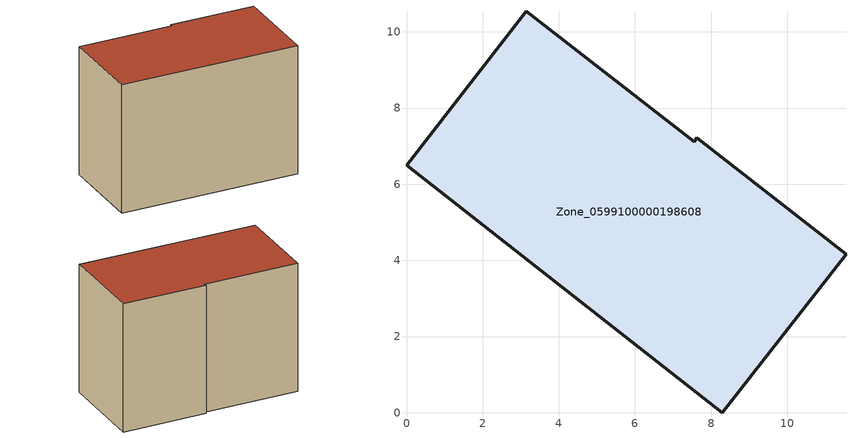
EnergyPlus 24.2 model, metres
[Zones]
Zone_0599100000198608
 floor ground (C_G): 8.29,0 0,6.5 3.14,10.54 7.55,7.12 7.62,7.22 11.54,4.16 z3.93
 wall outside (C_F): 8.29,0 11.54,4.16 7.62,7.22 7.55,7.12 3.14,10.54 0,6.5 8.29,0 z3.93:11.63
 roof outside (C_R): 0,6.5 8.29,0 11.54,4.16 7.62,7.22 7.55,7.12 3.14,10.54 z11.63
[BUILDING]
Pand.0599100000198608: North Axis=0; Terrain=City; Loads Convergence Tolerance Value=0.04; Temperature Convergence Tolerance Value=0.4; Solar Distribution=FullExterior; Maximum Number of Warmup Days=25; Minimum Number of Warmup Days=1
[Site:Location]
Rotterdam.The.Hague.AP_ZH_NLD Design_Conditions: Latitude=51.96; Longitude=4.45; Time Zone=1; Elevation=-4.5
[SITE:GROUNDTEMPERATURE:BUILDINGSURFACE]
18, 18, 18, 18, 18, 18, 18, 18, 18, 18, 18, 18
[MATERIAL] Thermal Absorptance=0.9; Solar Absorptance=0.7; Visible Absorptance=0.7
Name | Roughness | Thickness | Conductivity | Density | Specific Heat
G.TI.1975-1991 | MediumSmooth | 0.15 | 0.288461 | 540 | 1210
F.TI.1975-1991 | Rough | 0.3 | 0.230769 | 1920 | 840
R.TI.1975-1991 | MediumRough | 0.2 | 0.153846 | 1500 | 1000
[CONSTRUCTION]
C_G: G.TI.1975-1991
C_F: F.TI.1975-1991
C_R: R.TI.1975-1991
[ZONE]
Zone_0599100000198608: Type=1; Multiplier=1; Ceiling Height=Autocalculate; Volume=Autocalculate; Floor Area=autocalculate; Part of Total Floor Area=Yes
[ZONEINFILTRATION:DESIGNFLOWRATE]
Infil_Zone_0599100000198608: Zone or ZoneList or Space or SpaceList=Zone_0599100000198608; Schedule=AlwaysOn; Design Flow Rate Calculation Method=Flow/Area; Flow Rate per Floor Area=0.003; Constant Term Coefficient=1; Temperature Term Coefficient=0; Velocity Term Coefficient=0; Velocity Squared Term Coefficient=0
[HVACTEMPLATE:ZONE:IDEALLOADSAIRSYSTEM]
Zone_0599100000198608: Maximum Heating Supply Air Temperature=50; Minimum Cooling Supply Air Temperature=13; Maximum Heating Supply Air Humidity Ratio=0.0156; Minimum Cooling Supply Air Humidity Ratio=0.0077; Heating Limit=NoLimit; Cooling Limit=NoLimit; Dehumidification Control Type=ConstantSensibleHeatRatio; Cooling Sensible Heat Ratio=0.7; Dehumidification Setpoint=60; Humidification Control Type=None; Humidification Setpoint=30; Outdoor Air Method=None; Outdoor Air Flow Rate per Person=0.00944; Outdoor Air Flow Rate per Zone Floor Area=0; Outdoor Air Flow Rate per Zone=0; Demand Controlled Ventilation Type=None; Outdoor Air Economizer Type=NoEconomizer; Heat Recovery Type=None; Sensible Heat Recovery Effectiveness=0.7; Latent Heat Recovery Effectiveness=0.65
[ZONECONTROL:THERMOSTAT]
ThermostatControl_Zone_0599100000198608: Zone or ZoneList=Zone_0599100000198608; Control Type Schedule=DualSetpointControlType; Control 1=Thermostat_Zone_0599100000198608; Temperature Difference Between Cutout And Setpoint=0
[THERMOSTATSETPOINT:DUALSETPOINT]
Thermostat_Zone_0599100000198608: Heating Setpoint Temperature Schedule=HeatingSetpoint_Zone_0599100000198608; Cooling Setpoint Temperature Schedule=CoolingSetpoint_Zone_0599100000198608
[SCHEDULE:COMPACT]
HeatingSetpoint_Zone_0599100000198608: Through: 12/31, For: AllDays, Until: 24:00, 21
CoolingSetpoint_Zone_0599100000198608: Through: 12/31, For: AllDays, Until: 24:00, 24
DualSetpointControlType: Through: 12/31, For: AllDays, Until: 24:00, 4
AlwaysOn: Through: 12/31, For: AllDays, Until: 24:00, 1
